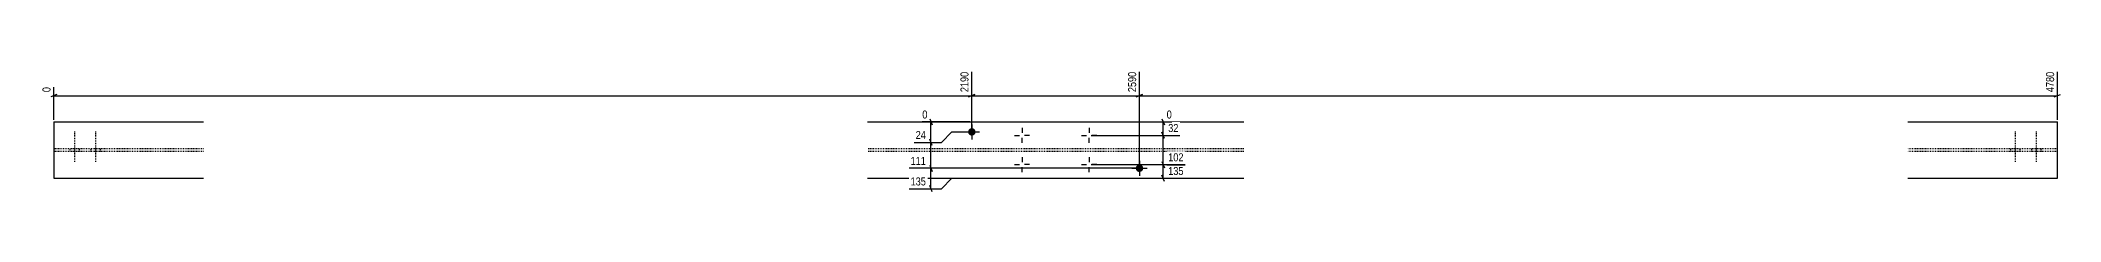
# Model space of a CAD drawing. Header units: millimetres. Extents: x 15 to 16587, y 11 to 558.
# Drawn here: x 11768 to 16587, y 15 to 306 of the extents above; entities that cross this region are included whole.
import ezdxf

# ---------------------------------------------------------------- set-up
doc = ezdxf.new("R2010")
doc.units = ezdxf.units.MM
doc.linetypes.add('DXK_LINE_DOT2', pattern=[3.9198, 1.9599, -1.9599])
doc.layers.add('MÅLSÆTNING', color=7, linetype='Continuous')
doc.layers.add('STÅL', color=7, linetype='Continuous')
doc.styles.add('Arial Narrow', font='ARIALN.TTF', dxfattribs={"height": 0.2})

msp = doc.modelspace()

# ---------------------------------------------------------------- hatches: boundary and pattern name
at = {"layer": 'STÅL', "linetype": 'Continuous'}
for points in [[(13999, 158.5, -1), (13981, 158.5, -1)], [(14399, 71.5, -1), (14381, 71.5, -1)]]:
    msp.add_hatch(color=3, dxfattribs=at).paths.add_polyline_path(points)

# ---------------------------------------------------------------- linework, layer by layer
at = {"layer": 'MÅLSÆTNING', "color": 7, "linetype": 'Continuous'}
for p, q in [((13990, 163.5), (13990, 302.3)), ((13990, 163.5), (13990, 302.3)), ((14390, 76.5), (14390, 302.3)), ((14390, 76.5), (14390, 302.3)), ((16580, 187.5), (16580, 302.3)), ((11807.5, 248), (11792.5, 242)), ((11800, 187.5), (11800, 265.7)), ((11800, 245), (13990, 245)), ((13997.5, 248), (13982.5, 242)), ((13982.5, 242), (13997.5, 248)), ((13990, 245), (14390, 245)), ((14397.5, 248), (14382.5, 242)), ((14382.5, 242), (14397.5, 248)), ((14390, 245), (16580, 245)), ((16572.5, 242), (16587.5, 248)), ((13985, 182.5), (13871.9, 182.5)), ((13889.6, 190), (13895.6, 175)), ((13892.6, 133.5), (13892.6, 182.5)), ((13917.6, 133.5), (13942.6, 158.5)), ((13917.6, 133.5), (13942.6, 158.5)), ((13942.6, 158.5), (13985, 158.5)), ((13942.6, 158.5), (13985, 158.5)), ((14275, 150.2), (14486.5, 150.2)), ((14449.4, 142.7), (14443.4, 157.7)), ((13852.4, 133.5), (13917.6, 133.5)), ((13852.4, 133.5), (13917.6, 133.5)), ((13895.6, 126), (13889.6, 141)), ((13895.6, 126), (13889.6, 141)), ((13892.6, 71.5), (13892.6, 133.5)), ((14385, 71.5), (13840.2, 71.5)), ((14385, 71.5), (13840.2, 71.5)), ((13889.6, 79), (13895.6, 64)), ((13889.6, 79), (13895.6, 64)), ((13892.6, 22.5), (13892.6, 71.5)), ((14275, 80.2), (14498.7, 80.2)), ((14443.4, 87.7), (14449.4, 72.7)), ((14449.4, 40), (14443.4, 55)), ((14446.4, 47.5), (14446.4, 80.2)), ((13840.2, 22.5), (13917.6, 22.5)), ((13895.6, 15), (13889.6, 30)), ((13917.6, 22.5), (13942.6, 47.5)), ((13942.6, 47.5), (13985, 47.5)), ((14395, 47.5), (14498.7, 47.5))]:
    msp.add_line(p, q, dxfattribs=at)
at = {"layer": 'STÅL', "color": 2, "linetype": 'Continuous'}
for p, q in [((11800, 182.5), (11800, 47.5)), ((11800, 182.5), (12157.3, 182.5)), ((13741, 182.5), (14638.6, 182.5)), ((16222.7, 182.5), (16580, 182.5)), ((16580, 47.5), (16580, 182.5)), ((11800, 47.5), (12157.3, 47.5)), ((13741, 47.5), (14638.6, 47.5)), ((16222.7, 47.5), (16580, 47.5))]:
    msp.add_line(p, q, dxfattribs=at)
at = {"layer": 'STÅL', "color": 3, "linetype": 'DXK_LINE_DOT2'}
for p, q in [((11850, 86.7), (11850, 159.7)), ((11900, 86.7), (11900, 159.7)), ((16480, 86.7), (16480, 159.7)), ((16530, 86.7), (16530, 159.7)), ((11839, 111.7), (11839, 118.3)), ((11861, 111.7), (11861, 118.3)), ((11889, 111.7), (11889, 118.3)), ((11911, 111.7), (11911, 118.3)), ((16469, 111.7), (16469, 118.3)), ((16491, 111.7), (16491, 118.3)), ((16519, 111.7), (16519, 118.3)), ((16541, 111.7), (16541, 118.3))]:
    msp.add_line(p, q, dxfattribs=at)
at = {"layer": 'STÅL', "color": 3, "linetype": 'Continuous'}
for p, q in [((13972, 158.5), (14008, 158.5)), ((13990, 176.5), (13990, 140.5)), ((14092, 150.2), (14104, 150.2)), ((14110, 168.2), (14110, 156.2)), ((14128, 150.2), (14116, 150.2)), ((14252, 150.2), (14264, 150.2)), ((14270, 168.2), (14270, 156.2)), ((14288, 150.2), (14276, 150.2)), ((14110, 132.2), (14110, 144.2)), ((14110, 98.2), (14110, 86.2)), ((14270, 132.2), (14270, 144.2)), ((14270, 98.2), (14270, 86.2)), ((14092, 80.2), (14104, 80.2)), ((14110, 62.2), (14110, 74.2)), ((14128, 80.2), (14116, 80.2)), ((14252, 80.2), (14264, 80.2)), ((14270, 62.2), (14270, 74.2)), ((14288, 80.2), (14276, 80.2)), ((14372, 71.5), (14408, 71.5)), ((14390, 89.5), (14390, 53.5))]:
    msp.add_line(p, q, dxfattribs=at)
at = {"layer": 'STÅL', "color": 7, "linetype": 'DXK_LINE_DOT2'}
for p, q in [((12157.3, 118.3), (11800, 118.3)), ((12157.3, 111.7), (11800, 111.7)), ((14638.6, 118.3), (13741, 118.3)), ((14638.6, 111.7), (13741, 111.7)), ((16580, 118.3), (16222.7, 118.3)), ((16580, 111.7), (16222.7, 111.7))]:
    msp.add_line(p, q, dxfattribs=at)

# ---------------------------------------------------------------- next in the draw order: wipeouts: each hides what was drawn before it
at = {"color": 0, "linetype": 'Continuous'}
for points in [[(13986, 306.2), (13958, 306.2), (13958, 249.5), (13986, 249.5)], [(14386, 306.2), (14358, 306.2), (14358, 249.5), (14386, 249.5)], [(16576, 306.2), (16548, 306.2), (16548, 249.5), (16576, 249.5)], [(11796, 269.7), (11768, 269.7), (11768, 249.5), (11796, 249.5)], [(13888.1, 186.5), (13888.1, 214.5), (13867.9, 214.5), (13867.9, 186.5)], [(13884.4, 75.5), (13884.4, 103.5), (13839.9, 103.5), (13839.9, 75.5)], [(14499.1, 84.2), (14499.1, 112.2), (14454.5, 112.2), (14454.5, 84.2)]]:
    msp.add_wipeout(points, dxfattribs=at).dxf.layer = 'MÅLSÆTNING'

# ---------------------------------------------------------------- next in the draw order: texts
at = {"layer": 'MÅLSÆTNING', "color": 3, "linetype": 'Continuous', "style": 'Arial Narrow'}
for s, height, p in [('2190', 19.09, (13982, 253.5)), ('2590', 19.09, (14382, 253.5)), ('4780', 19.09, (16572, 253.5)), ('0', 19.1, (11792, 253.5))]:
    msp.add_text(s, height=height, rotation=90.0002, dxfattribs=at).set_placement(p)
for s, height, p in [('0', 19.1, (13871.9, 190.5)), ('111', 19.09, (13843.9, 79.5))]:
    msp.add_text(s, height=height, dxfattribs=at).set_placement(p)

# ---------------------------------------------------------------- next in the draw order: wipeouts: each hides what was drawn before it
at = {"color": 0, "linetype": 'Continuous'}
for points in [[(13884.4, 137.5), (13884.4, 165.5), (13852.1, 165.5), (13852.1, 137.5)], [(13884.4, 26.5), (13884.4, 54.5), (13839.9, 54.5), (13839.9, 26.5)], [(14499.1, 51.5), (14499.1, 79.5), (14454.5, 79.5), (14454.5, 51.5)]]:
    msp.add_wipeout(points, dxfattribs=at).dxf.layer = 'MÅLSÆTNING'

# ---------------------------------------------------------------- next in the draw order: linework, layer by layer
at = {"layer": 'MÅLSÆTNING', "color": 7, "linetype": 'Continuous'}
for p, q in [((14446.4, 80.2), (14446.4, 150.2)), ((14275, 80.2), (14498.7, 80.2)), ((14443.4, 87.7), (14449.4, 72.7))]:
    msp.add_line(p, q, dxfattribs=at)

# ---------------------------------------------------------------- next in the draw order: texts
at = {"layer": 'MÅLSÆTNING', "color": 3, "linetype": 'Continuous', "style": 'Arial Narrow'}
for s, p in [('24', (13856.1, 141.5)), ('102', (14458.5, 88.2)), ('135', (13843.9, 30.5)), ('135', (14458.5, 55.5))]:
    msp.add_text(s, height=19.09, dxfattribs=at).set_placement(p)

# ---------------------------------------------------------------- next in the draw order: wipeouts: each hides what was drawn before it
at = {"color": 0, "linetype": 'Continuous'}
msp.add_wipeout([(14486.9, 154.2), (14486.9, 182.2), (14454.5, 182.2), (14454.5, 154.2)], dxfattribs=at).dxf.layer = 'MÅLSÆTNING'

# ---------------------------------------------------------------- next in the draw order: linework, layer by layer
at = {"layer": 'MÅLSÆTNING', "color": 7, "linetype": 'Continuous'}
for p, q in [((14275, 150.2), (14486.5, 150.2)), ((14395, 182.5), (14467, 182.5)), ((14443.4, 190), (14449.4, 175)), ((14449.4, 142.7), (14443.4, 157.7)), ((14446.4, 150.2), (14446.4, 182.5))]:
    msp.add_line(p, q, dxfattribs=at)

# ---------------------------------------------------------------- next in the draw order: texts
at = {"layer": 'MÅLSÆTNING', "color": 3, "linetype": 'Continuous', "style": 'Arial Narrow'}
msp.add_text('32', height=19.09, dxfattribs=at).set_placement((14458.5, 158.2))

# ---------------------------------------------------------------- next in the draw order: wipeouts: each hides what was drawn before it
at = {"color": 0, "linetype": 'Continuous'}
msp.add_wipeout([(14471, 186.5), (14471, 214.5), (14450.9, 214.5), (14450.9, 186.5)], dxfattribs=at).dxf.layer = 'MÅLSÆTNING'

# ---------------------------------------------------------------- next in the draw order: texts
at = {"layer": 'MÅLSÆTNING', "color": 3, "linetype": 'Continuous', "style": 'Arial Narrow'}
msp.add_text('0', height=19.1, dxfattribs=at).set_placement((14454.9, 190.5))

doc.saveas('drawing.dxf')
